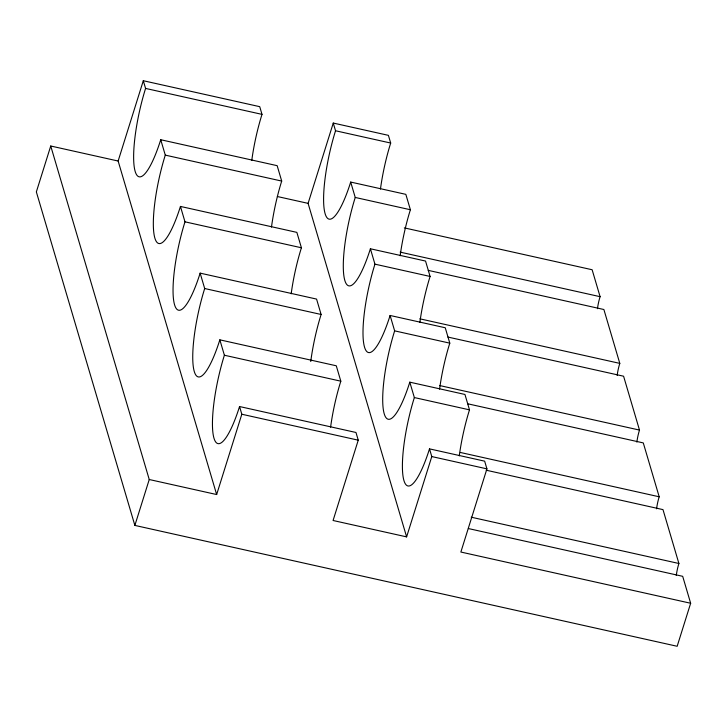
<?xml version="1.0" encoding="UTF-8"?>
<svg xmlns="http://www.w3.org/2000/svg" width="727" height="727" viewBox="0 0 727 727"><rect width="100%" height="100%" fill="white"/><g stroke="black" fill="none" stroke-linecap="round" stroke-linejoin="round"><path stroke-width="1.09" d="M50.736 146.009L149.244 479.52L216.655 494.542L118.137 161.03L50.736 146.009L36.35 191.901L134.868 525.412L677.164 646.276L690.65 603.256L682.689 576.32L468.37 528.547M118.137 161.03L143.301 80.724L259.73 106.669L262.002 114.366A64.303 13.931 -77.4 0 0 251.778 160.394M134.868 525.412L149.244 479.52M216.655 494.542L241.818 414.236L239.547 406.538L355.976 432.483L358.247 440.18L333.075 520.496L406.611 536.88L431.783 456.565L429.503 448.868L484.655 461.163L486.926 468.86L460.863 552.038L690.65 603.256M406.611 536.88L308.094 203.369L333.266 123.063L388.409 135.349L390.69 143.046A64.303 13.931 -77.4 0 0 380.457 189.075M143.301 80.724L145.582 88.421L262.002 114.366M333.266 123.063L335.538 130.76L390.69 143.046M145.582 88.421A64.303 13.931 -77.4 0 0 135.177 171.436A64.303 13.931 -77.4 0 0 160.731 139.729L277.16 165.674L281.703 181.068A64.303 13.931 -77.4 0 0 271.48 227.097M335.538 130.76A64.303 13.931 -77.4 0 0 325.142 213.774A64.303 13.931 -77.4 0 0 350.696 182.068L405.839 194.354L410.392 209.749A64.303 13.931 -77.4 0 0 400.159 255.777M160.731 139.729L165.283 155.124L281.703 181.068M350.696 182.068L355.239 197.453L410.392 209.749M277.369 196.526L308.094 203.369M404.33 227.887L592.132 269.744L600.093 296.68A16.076 3.481 -77.4 0 0 597.467 308.702M400.132 252.115L600.093 296.68M165.283 155.124A64.303 13.931 -77.4 0 0 154.878 238.138A64.303 13.931 -77.4 0 0 180.441 206.432L296.861 232.376L301.414 247.771A64.303 13.931 -77.4 0 0 291.182 293.799M355.239 197.453A64.303 13.931 -77.4 0 0 344.843 280.477A64.303 13.931 -77.4 0 0 370.397 248.77L425.549 261.057L430.093 276.451A64.303 13.931 -77.4 0 0 419.87 322.479M428.221 270.362L603.883 309.511L619.795 363.382A16.076 3.481 -77.4 0 0 617.168 375.405M180.441 206.432L184.985 221.826L301.414 247.771M370.397 248.77L374.941 264.155L430.093 276.451M419.833 318.817L619.795 363.382M184.985 221.826A64.303 13.931 -77.4 0 0 174.589 304.84A64.303 13.931 -77.4 0 0 200.143 273.134L316.563 299.079L321.116 314.473A64.303 13.931 -77.4 0 0 310.747 361.528M374.941 264.155A64.303 13.931 -77.4 0 0 364.545 347.179A64.303 13.931 -77.4 0 0 390.099 315.473L445.251 327.759L449.795 343.153A64.303 13.931 -77.4 0 0 439.571 389.181M447.932 337.064L623.584 376.213L639.496 430.084A16.076 3.481 -77.4 0 0 636.87 442.107M200.143 273.134L204.687 288.528L321.116 314.473M390.099 315.473L394.643 330.858L449.795 343.153M439.535 385.519L639.496 430.084M204.687 288.528A64.303 13.931 -77.4 0 0 194.291 371.542A64.303 13.931 -77.4 0 0 219.845 339.836L336.274 365.781L340.818 381.175A64.303 13.931 -77.4 0 0 330.594 427.203M394.643 330.858A64.303 13.931 -77.4 0 0 384.247 413.881A64.303 13.931 -77.4 0 0 409.801 382.166L464.953 394.461L469.497 409.855A64.303 13.931 -77.4 0 0 459.273 455.884M467.634 403.767L643.286 442.916L659.198 496.786A16.076 3.481 -77.4 0 0 656.581 508.809M219.845 339.836L224.389 355.23L340.818 381.175M409.801 382.166L414.354 397.56L469.497 409.855M460.345 452.467L659.198 496.786M241.818 414.236L358.247 440.18M431.783 456.565L486.926 468.86M486.227 470.215L662.988 509.618L678.9 563.489A16.076 3.481 -77.4 0 0 676.283 575.511M471.214 517.197L678.9 563.489M239.547 406.538A64.303 13.931 -77.4 0 1 213.992 438.245A64.303 13.931 -77.4 0 1 224.389 355.23M429.503 448.868A64.303 13.931 -77.4 0 1 403.948 480.583A64.303 13.931 -77.4 0 1 414.354 397.56"/></g></svg>
